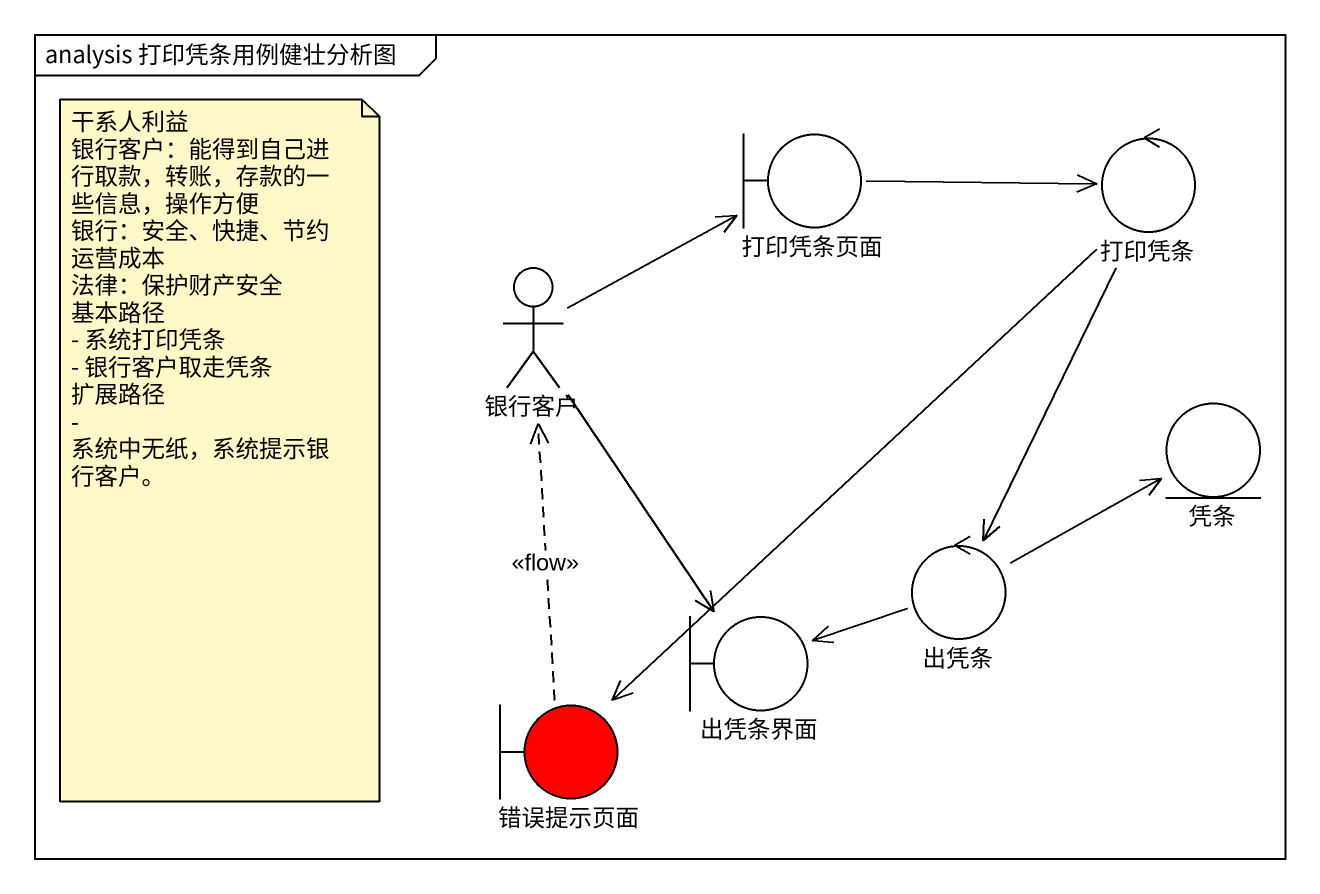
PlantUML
@startuml
mainframe analysis 打印凭条用例健壮分析图
boundary 打印凭条页面
control 打印凭条
actor 银行客户
entity 凭条
boundary 出凭条界面
control 出凭条
boundary 错误提示页面 #FF0000
打印凭条页面 -right-> 打印凭条
打印凭条 --> 出凭条
打印凭条 --> 错误提示页面
银行客户 -right-> 打印凭条页面
银行客户 --> 出凭条界面
出凭条 -right-> 凭条
出凭条 -left-> 出凭条界面
错误提示页面 .up.> 银行客户 : <<flow>>
note as N1
  干系人利益
  银行客户：能得到自己进行取款，转账，存款的一些信息，操作方便
  银行：安全、快捷、节约运营成本
  法律：保护财产安全
  基本路径
  - 系统打印凭条
  - 银行客户取走凭条
  扩展路径
  - 系统中无纸，系统提示银行客户。
end note
@enduml
